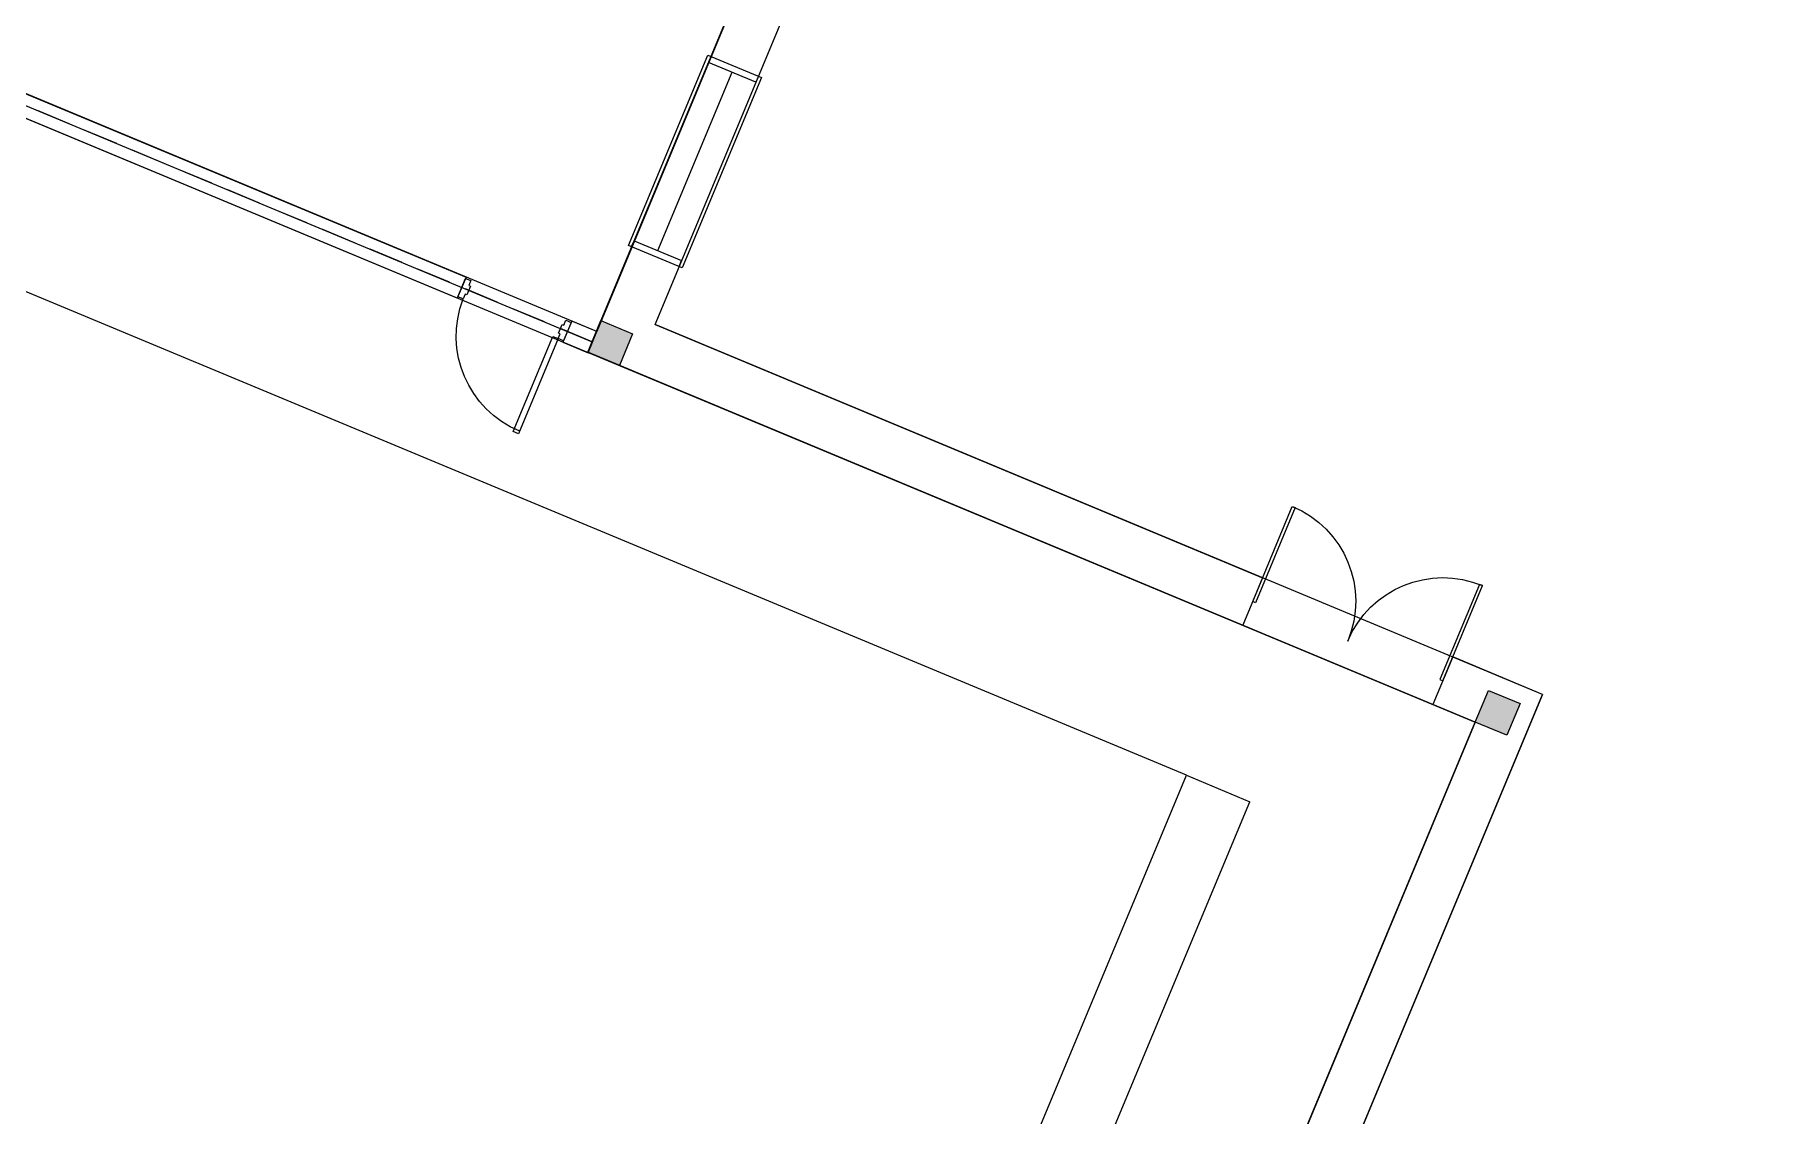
# Model space of a CAD drawing. Header units: inches. Extents: x -13030 to 12419, y -17984 to 4650.
# Drawn here: x 3227 to 3832, y -15828 to -15450 of the extents above; entities that cross this region are included whole.
import ezdxf

# ---------------------------------------------------------------- set-up
doc = ezdxf.new("R2010")
doc.units = ezdxf.units.IN
doc.header["$LTSCALE"] = 48
doc.header["$MEASUREMENT"] = 0
doc.linetypes.add('HIDDEN', pattern=[0.375, 0.25, -0.125])
doc.layers.get('0').update_dxf_attribs({"linetype": 'CONTINUOUS'})
for name, color, linetype in [('A-COLS', 1, 'CONTINUOUS'), ('A-COLS-GRID', 41, 'CONTINUOUS'), ('A-DOOR', 30, 'CONTINUOUS'), ('A-FLOR', 41, 'CONTINUOUS'), ('A-FLOR-STRS', 30, 'CONTINUOUS'), ('A-WALLS', 1, 'CONTINUOUS'), ('A-WIN', 30, 'CONTINUOUS'), ('CAFM_Gross', 200, 'CONTINUOUS'), ('CAFM_MeasuredGross', 50, 'CONTINUOUS'), ('CAFM_OLD', 7, 'HIDDEN'), ('CAFM_SPACE', 5, 'CONTINUOUS')]:
    doc.layers.add(name, color=color, linetype=linetype)

# ---------------------------------------------------------------- blocks, each defined once
blk = doc.blocks.new('DR-DOUB')
for p, q in [((0, 0.5), (0.015625, 0.5)), ((0, 0), (0, 0.5)), ((0.015625, 0.5), (0.015625, 0)), ((1, 0.5), (0.984375, 0.5)), ((0.984375, 0.5), (0.984375, 0)), ((1, 0), (1, 0.5)), ((0.015625, 0), (0, 0)), ((0.984375, 0), (1, 0))]:
    blk.add_line(p, q)
for centre, start, end in [((0, 0), 0, 90), ((1, 0), 90, 180)]:
    blk.add_arc(centre, 0.5, start, end)
blk = doc.blocks.new('WN1')
for p, q in [((0, -0.5625), (0, 0.5625)), ((0, 0.5625), (1, 0.5625)), ((1, 0.5625), (1, -0.5625)), ((0, 0.5), (0.03125, 0.5)), ((0.03125, 0.5), (0.03125, -0.5)), ((1, 0.5), (0.96875, 0.5)), ((0.96875, -0.5), (0.96875, 0.5)), ((0.03125, 0), (0.96875, 0)), ((0, -0.5), (0.03125, -0.5)), ((1, -0.5), (0.96875, -0.5)), ((1, -0.5625), (0, -0.5625))]:
    blk.add_line(p, q)

msp = doc.modelspace()

# ---------------------------------------------------------------- linework, layer by layer
at = {"layer": 'A-COLS'}
for points in [[(3424.92, -15550.22), (3435.99, -15554.84), (3431.38, -15565.91), (3420.3, -15561.3)], [(3735.07, -15679.45), (3746.15, -15684.07), (3741.53, -15695.14), (3730.46, -15690.53)]]:
    msp.add_lwpolyline(points, close=True, dxfattribs=at)
at = {"layer": 'A-COLS-GRID'}
for points in [[(3424.92, -15550.22), (3435.99, -15554.84), (3420.3, -15561.3), (3431.38, -15565.91)], [(3735.07, -15679.45), (3746.15, -15684.07), (3730.46, -15690.53), (3741.53, -15695.14)]]:
    msp.add_solid(points, dxfattribs=at)
at = {"layer": 'A-DOOR'}
for points in [[(3377.57, -15535.46), (3379.42, -15536.23), (3378.71, -15537.93), (3379.3, -15538.18), (3378.04, -15541.2), (3377.45, -15540.96), (3376.74, -15542.65), (3374.89, -15541.88)], [(3411.82, -15557.27), (3409.97, -15556.5), (3410.68, -15554.8), (3410.09, -15554.56), (3411.35, -15551.53), (3411.94, -15551.78), (3412.65, -15550.08), (3414.5, -15550.85)], [(3409.97, -15556.5), (3396.13, -15589.74), (3394.28, -15588.97), (3408.13, -15555.73)]]:
    msp.add_lwpolyline(points, close=True, dxfattribs=at)
msp.add_lwpolyline([(3396.5, -15588.85, -0.40684), (3376.74, -15542.65, 1.176451)], format="xyb", dxfattribs=at)
at = {"layer": 'A-FLOR'}
for p, q in [((3629.53, -15709.14), (2691.69, -15318.37)), ((3395.69, -16270.37), (3629.53, -15709.14)), ((3629.53, -15709.14), (3651.69, -15718.38)), ((3316.3, -16523.3), (3651.69, -15718.38))]:
    msp.add_line(p, q, dxfattribs=at)
at = {"layer": 'A-FLOR-STRS'}
msp.add_line((2930.76, -15352.99), (3421.84, -15557.61), dxfattribs=at)
at = {"layer": 'A-WALLS'}
for p, q in [((3420.3, -15561.3), (3441.78, -15509.76)), ((3443.84, -15551.61), (3458.39, -15516.68)), ((3443.84, -15551.61), (3656.15, -15640.07)), ((3420.3, -15561.3), (3649.23, -15656.68)), ((3656.15, -15640.07), (3649.23, -15656.68)), ((3722.61, -15667.76), (3715.69, -15684.38)), ((3753.99, -15680.84), (3722.61, -15667.76)), ((3753.99, -15680.84), (3685.53, -15845.14)), ((3730.46, -15690.53), (3715.69, -15684.38)), ((3730.46, -15690.53), (3668.92, -15838.22))]:
    msp.add_line(p, q, dxfattribs=at)
for points in [[(2932.36, -15349.43), (3377.76, -15535.02), (3374.68, -15542.4), (2929.28, -15356.82)], [(3414.69, -15550.37), (3411.61, -15557.79), (3420.39, -15561.45), (3423.47, -15554.07), (3414.69, -15550.37)]]:
    msp.add_lwpolyline(points, close=True, dxfattribs=at)
at = {"layer": 'CAFM_Gross'}
msp.add_lwpolyline([(2251.79, -16517.55), (2236.74, -16539.97), (2251.69, -16550), (2253.92, -16546.68), (2297.92, -16576.22), (2307.95, -16561.27), (2263.95, -16531.74), (2422.22, -16295.93), (3338.61, -16677.76), (3753.99, -15680.84), (3443.84, -15551.61), (3831.54, -14621.15), (2258.61, -13965.76), (1457.07, -15889.45), (1495.84, -15905.6), (1470.07, -15967.45), (1551.3, -16001.29), (1485, -16160.41), (1598.36, -16207.64, 0.05164), (1676.26, -16221.39), (1711.54, -16318.31), (1721.49, -16318.04), (1731.1, -16479.79, 0.145412), (2076.87, -16360.77)], format="xyb", close=True, dxfattribs=at)
at = {"layer": 'CAFM_MeasuredGross'}
msp.add_lwpolyline([(1721.49, -16318.04), (1730.7, -16463.79, 0.145287), (2067.56, -16347.76), (2072.21, -16354.27), (2076.87, -16360.77), (2251.79, -16517.55), (2405.28, -16288.87), (2412.21, -16272.26), (3328.91, -16654.22), (3730.46, -15690.53), (3420.3, -15561.3), (3808, -14630.84), (3014.15, -14300.07), (3015.69, -14296.37), (2266.15, -13984.06), (1475.38, -15881.91), (1512.3, -15897.29), (1485.76, -15960.99), (1566.99, -15994.83), (1501.22, -16152.68), (1597.61, -16192.84, 0.060997), (1686.27, -16207.96), (1720.52, -16302.07)], format="xyb", close=True, dxfattribs=at)
at = {"layer": 'CAFM_OLD'}
for p, q in [((3515.69, -15332.38), (3421.84, -15557.61)), ((3421.84, -15557.61), (2897.53, -15339.14))]:
    msp.add_line(p, q, dxfattribs=at)
at = {"layer": 'CAFM_SPACE'}
for points in [[(3021.63, -15135.18), (3512.61, -15339.76), (3423.47, -15554.07), (2902.76, -15336.99), (2944.4, -15237.35), (2973.93, -15249.65), (3021.53, -15135.14)], [(2633.84, -15233.6), (3420.43, -15561.35), (3730.46, -15690.53), (3328.91, -16654.22), (2401.13, -16267.64), (2309.84, -16229.6), (2232.3, -16197.3), (2633.84, -15233.6)]]:
    msp.add_lwpolyline(points, close=True, dxfattribs=at)

# ---------------------------------------------------------------- block references
at = {"layer": 'A-DOOR', "xscale": 72, "yscale": -72, "rotation": 157.3799999999999}
msp.add_blockref('DR-DOUB', (3719.15, -15676.07), dxfattribs=at)
at = {"layer": 'A-WIN', "xscale": 72, "yscale": 18.00000000000172, "rotation": 67.37999999999997}
msp.add_blockref('WN1', (3443.93, -15527.83), dxfattribs=at)

doc.saveas('drawing.dxf')
